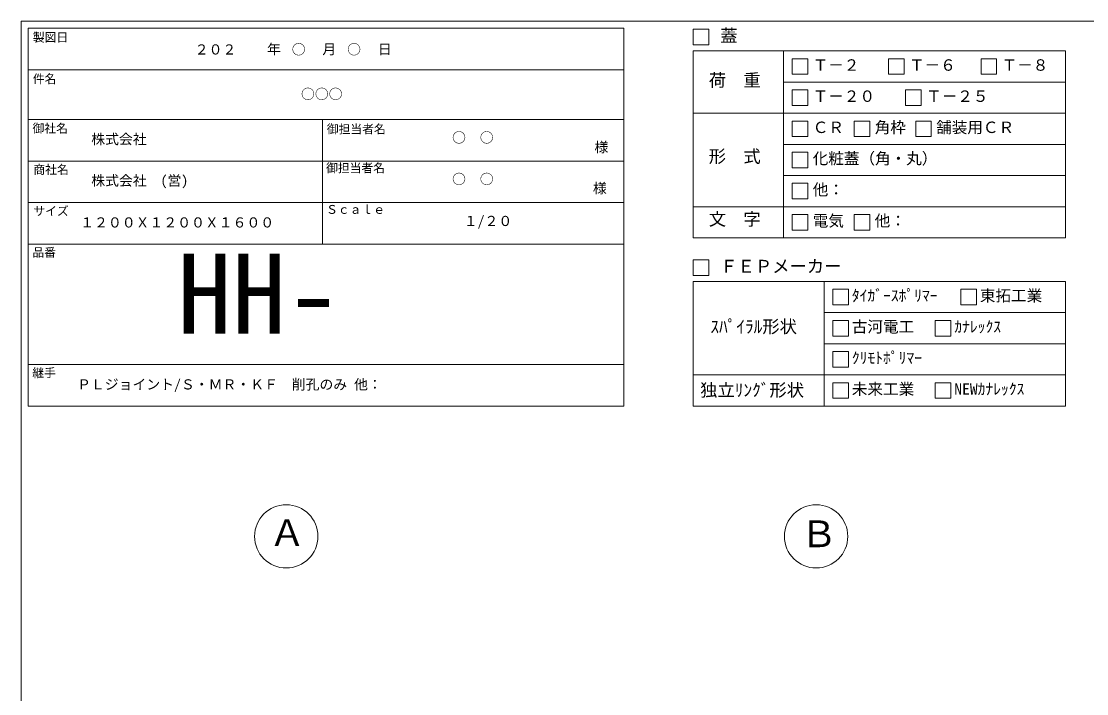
# Model space of a CAD drawing. Units: millimetres, scale not verified. Extents: x -6420 to 6420, y -3036 to 3036.
# Drawn here: x -1740 to 2362, y 445 to 3036 of the extents above; entities that cross this region are included whole.
import ezdxf
from ezdxf.enums import TextEntityAlignment as Align

# ---------------------------------------------------------------- set-up
doc = ezdxf.new("R2010")
doc.units = ezdxf.units.MM
doc.header["$LTSCALE"] = 20
for name, color, linetype, lineweight in [('0-2_waku', 7, 'Continuous', 18), ('0-3_gaikei', 7, 'Continuous', 18), ('0-D_文字１', 7, 'Continuous', 18), ('1-4_文字２', 7, 'Continuous', 5)]:
    doc.layers.add(name, color=color, linetype=linetype, lineweight=lineweight)
doc.styles.add('ＭＳ ゴシック', font='')
doc.styles.get('ＭＳ ゴシック').set_extended_font_data('MS Gothic')

msp = doc.modelspace()

# ---------------------------------------------------------------- linework, layer by layer
at = {"layer": '0-2_waku'}
for p, q in [((-1739.83, 3036.13), (-1739.83, -2663.87)), ((-1739.83, 3036.13), (6420.17, 3036.13)), ((-1713.16, 3009.46), (-1713.16, 1553.46)), ((-1713.16, 3009.46), (580.17, 3009.46)), ((-1713.16, 3009.46), (-1713.16, 1553.46)), ((-1713.16, 3009.46), (580.17, 3009.46)), ((-1713.16, 3009.46), (-1713.16, 1553.46)), ((580.17, 3009.46), (580.17, 1553.46)), ((846.84, 2921.76), (2280.17, 2921.76)), ((846.84, 2921.76), (846.84, 2201.76)), ((1194.39, 2921.76), (1194.39, 2201.76)), ((2280.17, 2921.76), (2280.17, 2201.76)), ((-1713.16, 2849.46), (580.17, 2849.46)), ((-1713.16, 2849.46), (580.17, 2849.46)), ((-1713.16, 2849.46), (580.17, 2849.46)), ((-1713.16, 2849.46), (580.17, 2849.46)), ((1194.39, 2801.76), (2280.17, 2801.76)), ((846.84, 2681.76), (2280.17, 2681.76)), ((-1713.16, 2657.46), (580.17, 2657.46)), ((-1713.16, 2657.46), (580.17, 2657.46)), ((-579.83, 2657.46), (-579.83, 2177.46)), ((1194.39, 2561.76), (2280.17, 2561.76)), ((-1713.16, 2497.46), (580.17, 2497.46)), ((1194.39, 2441.76), (2280.17, 2441.76)), ((-1713.16, 2337.46), (580.17, 2337.46)), ((846.84, 2321.76), (2280.17, 2321.76)), ((-1713.16, 2177.46), (580.17, 2177.46)), ((846.84, 2201.76), (2280.17, 2201.76)), ((846.84, 2033.46), (2280.17, 2033.46)), ((846.84, 2033.46), (846.84, 1553.46)), ((1350.59, 2033.46), (1350.59, 1553.46)), ((2280.17, 2033.46), (2280.17, 1553.46)), ((1350.59, 1913.46), (2280.17, 1913.46)), ((1350.59, 1793.46), (2280.17, 1793.46)), ((-1713.16, 1713.46), (580.17, 1713.46)), ((846.84, 1673.46), (2280.17, 1673.46)), ((-1713.16, 1553.46), (580.17, 1553.46)), ((846.84, 1553.46), (2280.17, 1553.46)), ((846.84, 1553.46), (2280.17, 1553.46))]:
    msp.add_line(p, q, dxfattribs=at)
at = {"layer": '0-3_gaikei'}
for centre in [(-719.83, 1051.46), (1320.17, 1051.46)]:
    msp.add_circle(centre, 121.88, dxfattribs=at)
at = {"layer": '0-D_文字１'}
for p, q in [((846.84, 3005.51), (846.84, 2945.51)), ((846.84, 2945.51), (906.84, 2945.51)), ((1228.13, 2891.76), (1288.13, 2891.76)), ((1228.13, 2891.76), (1228.13, 2831.76)), ((1228.13, 2891.76), (1228.13, 2831.76)), ((1228.13, 2891.76), (1288.13, 2891.76)), ((1228.13, 2891.76), (1228.13, 2831.76)), ((1228.13, 2891.76), (1288.13, 2891.76)), ((1288.13, 2891.76), (1288.13, 2831.76)), ((1288.13, 2891.76), (1288.13, 2831.76)), ((1288.13, 2891.76), (1288.13, 2831.76)), ((1598.91, 2891.76), (1658.91, 2891.76)), ((1598.91, 2891.76), (1598.91, 2831.76)), ((1658.91, 2891.76), (1658.91, 2831.76)), ((1955.18, 2891.76), (2015.18, 2891.76)), ((1955.18, 2891.76), (1955.18, 2831.76)), ((2015.18, 2891.76), (2015.18, 2831.76)), ((1228.13, 2831.76), (1288.13, 2831.76)), ((1228.13, 2831.76), (1288.13, 2831.76)), ((1228.13, 2831.76), (1288.13, 2831.76)), ((1598.91, 2831.76), (1658.91, 2831.76)), ((1955.18, 2831.76), (2015.18, 2831.76)), ((1228.13, 2771.76), (1288.13, 2771.76)), ((1228.13, 2771.76), (1228.13, 2711.76)), ((1288.13, 2771.76), (1288.13, 2711.76)), ((1664.77, 2771.76), (1724.77, 2771.76)), ((1664.77, 2771.76), (1664.77, 2711.76)), ((1724.77, 2771.76), (1724.77, 2711.76)), ((1228.13, 2711.76), (1288.13, 2711.76)), ((1664.77, 2711.76), (1724.77, 2711.76)), ((1228.13, 2651.76), (1288.13, 2651.76)), ((1228.13, 2651.76), (1228.13, 2591.76)), ((1228.13, 2651.76), (1228.13, 2591.76)), ((1288.13, 2651.76), (1288.13, 2591.76)), ((1288.13, 2651.76), (1288.13, 2591.76)), ((1466.79, 2651.76), (1526.79, 2651.76)), ((1466.79, 2651.76), (1466.79, 2591.76)), ((1526.79, 2651.76), (1526.79, 2591.76)), ((1703.47, 2651.76), (1763.47, 2651.76)), ((1703.47, 2651.76), (1703.47, 2591.76)), ((1763.47, 2651.76), (1763.47, 2591.76)), ((1228.13, 2591.76), (1288.13, 2591.76)), ((1228.13, 2591.76), (1288.13, 2591.76)), ((1466.79, 2591.76), (1526.79, 2591.76)), ((1703.47, 2591.76), (1763.47, 2591.76)), ((1228.13, 2531.76), (1228.13, 2471.76)), ((1288.13, 2531.76), (1288.13, 2471.76)), ((1228.13, 2471.76), (1288.13, 2471.76)), ((1228.13, 2411.76), (1288.13, 2411.76)), ((1228.13, 2411.76), (1228.13, 2351.76)), ((1228.13, 2411.76), (1228.13, 2351.76)), ((1288.13, 2411.76), (1288.13, 2351.76)), ((1288.13, 2411.76), (1288.13, 2351.76)), ((1228.13, 2351.76), (1288.13, 2351.76)), ((1228.13, 2351.76), (1288.13, 2351.76)), ((1228.13, 2291.76), (1228.13, 2231.76)), ((1466.79, 2291.76), (1466.79, 2231.76)), ((1228.13, 2231.76), (1288.13, 2231.76)), ((1466.79, 2231.76), (1526.79, 2231.76)), ((846.84, 2117.21), (846.84, 2057.21)), ((846.84, 2057.21), (906.84, 2057.21)), ((1384.33, 2003.46), (1384.33, 1943.46)), ((1877.11, 2003.46), (1937.11, 2003.46)), ((1877.11, 2003.46), (1877.11, 1943.46)), ((1877.11, 2003.46), (1937.11, 2003.46)), ((1877.11, 2003.46), (1877.11, 1943.46)), ((1877.11, 2003.46), (1937.11, 2003.46)), ((1877.11, 2003.46), (1877.11, 1943.46)), ((1937.11, 2003.46), (1937.11, 1943.46)), ((1937.11, 2003.46), (1937.11, 1943.46)), ((1937.11, 2003.46), (1937.11, 1943.46)), ((1384.33, 1943.46), (1444.33, 1943.46)), ((1877.11, 1943.46), (1937.11, 1943.46)), ((1877.11, 1943.46), (1937.11, 1943.46)), ((1877.11, 1943.46), (1937.11, 1943.46)), ((1384.33, 1883.46), (1444.33, 1883.46)), ((1384.33, 1883.46), (1384.33, 1823.46)), ((1444.33, 1883.46), (1444.33, 1823.46)), ((1778.87, 1883.46), (1778.87, 1823.46)), ((1384.33, 1823.46), (1444.33, 1823.46)), ((1778.87, 1823.46), (1838.87, 1823.46)), ((1384.33, 1763.46), (1384.33, 1703.46)), ((1384.33, 1703.46), (1444.33, 1703.46)), ((1384.33, 1643.46), (1444.33, 1643.46)), ((1384.33, 1643.46), (1384.33, 1583.46)), ((1444.33, 1643.46), (1444.33, 1583.46)), ((1778.87, 1643.46), (1838.87, 1643.46)), ((1778.87, 1643.46), (1778.87, 1583.46)), ((1838.87, 1643.46), (1838.87, 1583.46)), ((1384.33, 1583.46), (1444.33, 1583.46)), ((1778.87, 1583.46), (1838.87, 1583.46))]:
    msp.add_line(p, q, dxfattribs=at)
for points in [[(846.84, 3005.51), (906.84, 3005.51), (906.84, 2945.51)], [(846.84, 3005.51), (906.84, 3005.51), (906.84, 2945.51)], [(1228.13, 2651.76), (1288.13, 2651.76), (1288.13, 2591.76)], [(1228.13, 2651.76), (1228.13, 2591.76), (1288.13, 2591.76)], [(1228.13, 2531.76), (1288.13, 2531.76), (1288.13, 2471.76)], [(1228.13, 2411.76), (1288.13, 2411.76), (1288.13, 2351.76)], [(1228.13, 2411.76), (1228.13, 2351.76), (1288.13, 2351.76)], [(1228.13, 2291.76), (1288.13, 2291.76), (1288.13, 2231.76)], [(1466.79, 2291.76), (1526.79, 2291.76), (1526.79, 2231.76)], [(846.84, 2117.21), (906.84, 2117.21), (906.84, 2057.21)], [(1384.33, 2003.46), (1444.33, 2003.46), (1444.33, 1943.46)], [(1778.87, 1883.46), (1838.87, 1883.46), (1838.87, 1823.46)], [(1384.33, 1763.46), (1444.33, 1763.46), (1444.33, 1703.46)]]:
    msp.add_lwpolyline(points, dxfattribs=at)

# ---------------------------------------------------------------- texts
at = {"layer": '0-D_文字１', "style": 'ＭＳ ゴシック'}
for s, height, p in [('製図日', 33.24, (-1695.46, 2947.54)), ('蓋', 48.88, (950.95, 2941.62)), ('\u3000\u3000年\u3000\u3000\u3000月\u3000\u3000\u3000日', 39.1, (-900.75, 2897.39)), ('Ｔ－２', 43.99, (1306.99, 2832.41)), ('Ｔ－６', 43.99, (1677.77, 2832.41)), ('Ｔ－８', 43.99, (2034.04, 2832.41)), ('件名', 33.24, (-1695.46, 2787.54)), ('荷\u3000重', 48.88, (906.79, 2770.02)), ('Ｔ－２０', 43.99, (1306.99, 2712.41)), ('Ｔ－２５', 43.99, (1743.63, 2712.41)), ('御社名', 33.24, (-1696.76, 2596.86)), ('御担当者名', 33.24, (-563.55, 2593.91)), ('御担当者名', 33.24, (-563.55, 2593.91)), ('ＣＲ', 43.99, (1306.99, 2592.41)), ('角枠', 43.99, (1545.65, 2592.41)), ('舗装用ＣＲ', 43.99, (1782.32, 2592.41)), ('様', 39.1, (466.78, 2519.91)), ('形\u3000式', 48.88, (906.79, 2476.74)), ('化粧蓋（角・丸）', 43.99, (1306.99, 2472.41)), ('商社名', 33.24, (-1693.29, 2438.14)), ('御担当者名', 33.24, (-566.5, 2444.17)), ('様', 39.1, (460.79, 2361.35)), ('他：', 43.99, (1306.99, 2352.41)), ('サイズ', 33.24, (-1693.29, 2278.14)), ('Ｓｃａｌｅ', 33.24, (-566.5, 2284.17)), ('文\u3000字', 48.88, (906.79, 2234.76)), ('１２００Ｘ１２００Ｘ１６００', 39.1, (-1513.06, 2229.84)), ('１/２０', 39.1, (-36.43, 2235.48)), ('電気', 43.99, (1306.99, 2232.41)), ('他：', 43.99, (1545.65, 2232.41)), ('品番', 33.24, (-1697.29, 2118.61)), ('HH-', 307.9, (-1138.85, 1739.91)), ('ＦＥＰメーカー', 48.88, (950.95, 2053.33)), ('ﾀｲｶﾞｰｽﾎﾟﾘﾏｰ', 43.99, (1457.62, 1944.11)), ('東拓工業', 43.99, (1950.4, 1944.11)), ('ｽﾊﾟｲﾗﾙ形状', 48.88, (913, 1820.58)), ('古河電工', 43.99, (1457.62, 1824.11)), ('ｶﾅﾚｯｸｽ', 43.99, (1852.16, 1824.11)), ('ｸﾘﾓﾄﾎﾟﾘﾏｰ', 43.99, (1457.62, 1704.11)), ('継手', 33.24, (-1697.29, 1654.61)), ('ＰＬジョイント/Ｓ・ＭＲ・ＫＦ\u3000削孔のみ 他：', 39.1, (-1525.17, 1605.73)), ('独立ﾘﾝｸﾞ形状', 48.88, (873.62, 1575.94)), ('未来工業', 43.99, (1457.62, 1584.11)), ('NEWｶﾅﾚｯｸｽ', 43.99, (1852.16, 1584.11)), ('Ａ', 103.1, (-786.71, 983.39)), ('Ｂ', 103.1, (1260.63, 978.74))]:
    msp.add_text(s, height=height, dxfattribs=at).set_placement(p, align=Align.BOTTOM_LEFT)
at = {"layer": '1-4_文字２', "style": 'ＭＳ ゴシック'}
for s, p in [('\u3000\u3000２０２\u3000\u3000\u3000\u3000○\u3000\u3000\u3000○', (-1178.72, 2896.35)), ('○○○', (-663.14, 2724.59)), ('株式会社', (-1470.49, 2550.91)), ('○\u3000○', (-81.45, 2556.75)), ('株式会社\u3000(営)', (-1470.49, 2390.91)), ('○\u3000○', (-81.45, 2396.75))]:
    msp.add_text(s, height=39.1, dxfattribs=at).set_placement(p, align=Align.BOTTOM_LEFT)

doc.saveas('drawing.dxf')
